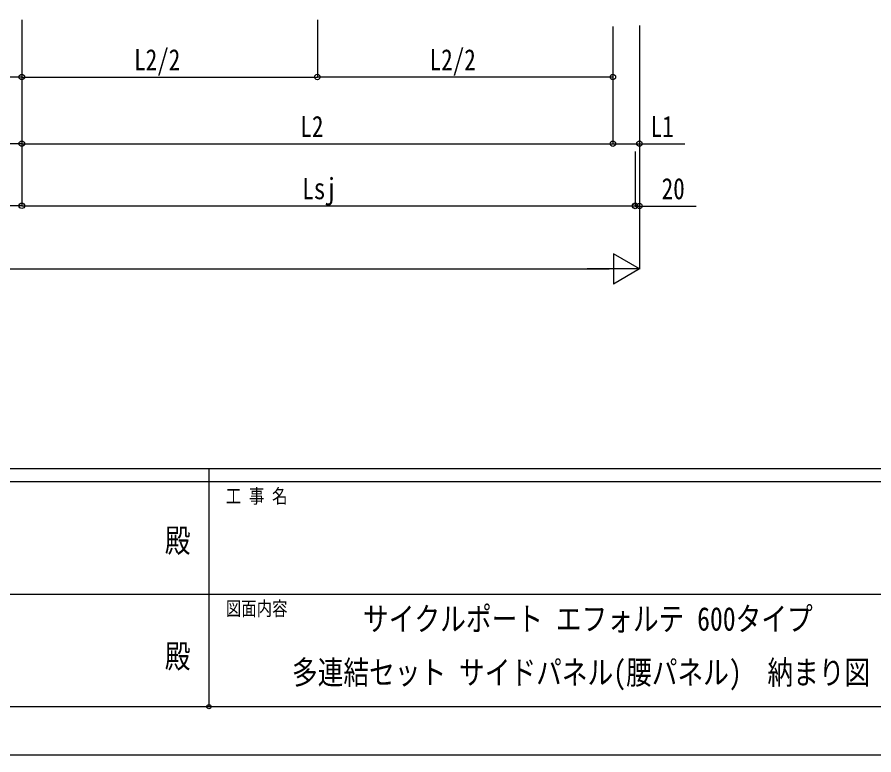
# Model space of a CAD drawing. Units: millimetres, scale not verified. Extents: x -12615 to 12615, y -8910 to 8910.
# Drawn here: x -911 to 3090, y -8910 to -5467 of the extents above; entities that cross this region are included whole.
import ezdxf
from ezdxf.enums import TextEntityAlignment as Align

# ---------------------------------------------------------------- set-up
doc = ezdxf.new("R2010")
doc.units = ezdxf.units.MM
doc.header["$LTSCALE"] = 40
doc.header["$PDMODE"] = 32
doc.header["$PDSIZE"] = 20
for name, color, linetype in [('0-2_USER1', 3, 'Continuous'), ('0-6_YKK_D', 6, 'Continuous'), ('0-7_YKK_ZWAK', 7, 'Continuous')]:
    doc.layers.add(name, color=color, linetype=linetype)
doc.styles.add('ＭＳ ゴシック', font='')
doc.styles.get('ＭＳ ゴシック').set_extended_font_data('MS Gothic')

msp = doc.modelspace()

# ---------------------------------------------------------------- linework, layer by layer
at = {"layer": '0-6_YKK_D'}
for p, q in [((-888.79, -5479.47), (-888.79, -6348.41)), ((-888.79, -5479.47), (-888.79, -6348.41)), ((-888.79, -5480.47), (-888.79, -6058.41)), ((-888.79, -5480.47), (-888.79, -6058.41)), ((491.21, -5479.47), (491.21, -5747.2)), ((491.21, -5479.47), (491.21, -5747.2)), ((-888.79, -5510.98), (-888.79, -5747.2)), ((-888.79, -5510.98), (-888.79, -5747.2)), ((1871.21, -5510.98), (1871.21, -5747.2)), ((1871.21, -5512.66), (1871.21, -6058.41)), ((1871.21, -5513.66), (1871.21, -6058.41)), ((1995.21, -5505.89), (1995.21, -6349.41)), ((1995.21, -5510.06), (1995.21, -6058.41)), ((1995.21, -5510.06), (1995.21, -6643.2)), ((-888.79, -5746.2), (-2320.79, -5746.2)), ((-888.79, -5746.2), (491.21, -5746.2)), ((1871.21, -5746.2), (491.21, -5746.2)), ((-888.79, -6057.41), (-3752.79, -6057.41)), ((-888.79, -6057.41), (1871.21, -6057.41)), ((1975.21, -6093.78), (1975.21, -6348.41)), ((1975.21, -6093.78), (1975.21, -6349.41)), ((-888.79, -6347.41), (-3752.79, -6347.41)), ((-888.79, -6347.41), (1975.21, -6347.41)), ((1995.21, -6642.2), (1873.43, -6571.89)), ((1873.43, -6571.89), (1873.43, -6712.51)), ((-6496.16, -6642.2), (1854.59, -6642.2)), ((1995.21, -6642.2), (1751.64, -6642.2)), ((1995.21, -6642.2), (1873.43, -6712.51))]:
    msp.add_line(p, q, dxfattribs=at)
for points in [[(1871.21, -6057.41), (1995.21, -6057.41), (2207.21, -6057.41)], [(1975.21, -6348.41), (1995.21, -6348.41), (2259.61, -6348.41)]]:
    msp.add_lwpolyline(points, dxfattribs=at)
for centre in [(-888.79, -5746.2), (-888.79, -5746.2), (491.21, -5746.2), (491.21, -5746.2), (1871.21, -5746.2), (-888.79, -6057.41), (-888.79, -6057.41), (1871.21, -6057.41), (1871.21, -6057.41), (1995.21, -6057.41), (-888.79, -6347.41), (-888.79, -6347.41), (1975.21, -6347.41), (1975.21, -6348.41), (1995.21, -6348.41)]:
    msp.add_circle(centre, 12.75, dxfattribs=at)
at = {"layer": '0-7_YKK_ZWAK'}
for p, q in [((11685.06, -7575), (-11714.94, -7575)), ((-14.94, -7575), (-14.94, -8685)), ((-14.94, -7635), (-3914.94, -7635)), ((3885.06, -7635), (-14.94, -7635)), ((-3892.44, -8160), (-14.94, -8160)), ((-14.94, -8160), (3885.06, -8160)), ((-3914.94, -8685), (-14.94, -8685)), ((-14.94, -8685), (3885.06, -8685))]:
    msp.add_line(p, q, dxfattribs=at)
msp.add_lwpolyline([(-12615, -8910), (12615, -8910), (12615, 8910), (-12615, 8910)], close=True, dxfattribs=at)
msp.add_point((-14.94, -8685), dxfattribs=at)

# ---------------------------------------------------------------- texts
at = {"layer": '0-2_USER1', "style": 'ＭＳ ゴシック', "width": 0.8}
for s, p in [('サイクルポート エフォルテ 600タイプ', (704.76, -8363.23)), ('多連結セット サイドパネル(腰パネル)\u3000納まり図', (372.76, -8613.23))]:
    msp.add_text(s, height=110, dxfattribs=at).set_placement(p, align=Align.BOTTOM_LEFT)
at = {"layer": '0-6_YKK_D', "style": 'ＭＳ ゴシック', "width": 0.8}
for s, p in [('L2/2', (-364.39, -5744.9)), ('L2/2', (1015.61, -5744.9)), ('L2', (412.01, -6056.11)), ('L1', (2047.51, -6056.11)), ('Lsj', (420.81, -6346.11)), ('20', (2099.21, -6346.41))]:
    msp.add_text(s, height=98.97, dxfattribs=at).set_placement(p, align=Align.BOTTOM_LEFT)
at = {"layer": '0-7_YKK_ZWAK', "style": 'ＭＳ ゴシック', "width": 0.8}
for s, height, p in [('工 事 名', 65.98, (63.81, -7755)), ('殿', 110, (-221, -7997.5)), ('図面内容', 65.98, (63.81, -8280)), ('殿', 110, (-221, -8537.5))]:
    msp.add_text(s, height=height, dxfattribs=at).set_placement(p, align=Align.BOTTOM_LEFT)

doc.saveas('drawing.dxf')
